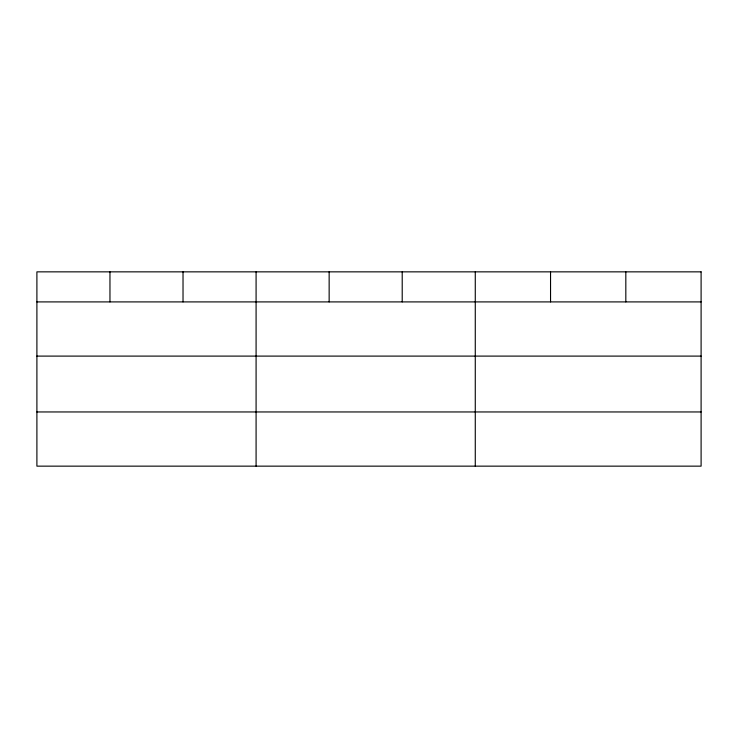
<?xml version="1.0" encoding="UTF-8"?>
<svg xmlns="http://www.w3.org/2000/svg" width="738" height="738" viewBox="0 0 738 738"><rect width="100%" height="100%" fill="white"/><g stroke="black" fill="none" stroke-linecap="round" stroke-linejoin="round"><path stroke-width="1.11" d="M36.9 301.907L701.1 301.907M36.9 356.103L701.1 356.103M36.9 411.952L701.1 411.952M625.824 271.852L625.824 301.907M550.548 271.852L550.548 301.907M475.272 271.852L475.272 466.148M402.21 271.852L402.21 301.907M329.148 271.852L329.148 301.907M256.086 271.852L256.086 466.148M183.024 271.852L183.024 301.907M109.962 271.852L109.962 301.907M701.1 271.852L36.9 271.852L36.9 466.148L701.1 466.148L701.1 271.852"/></g></svg>
